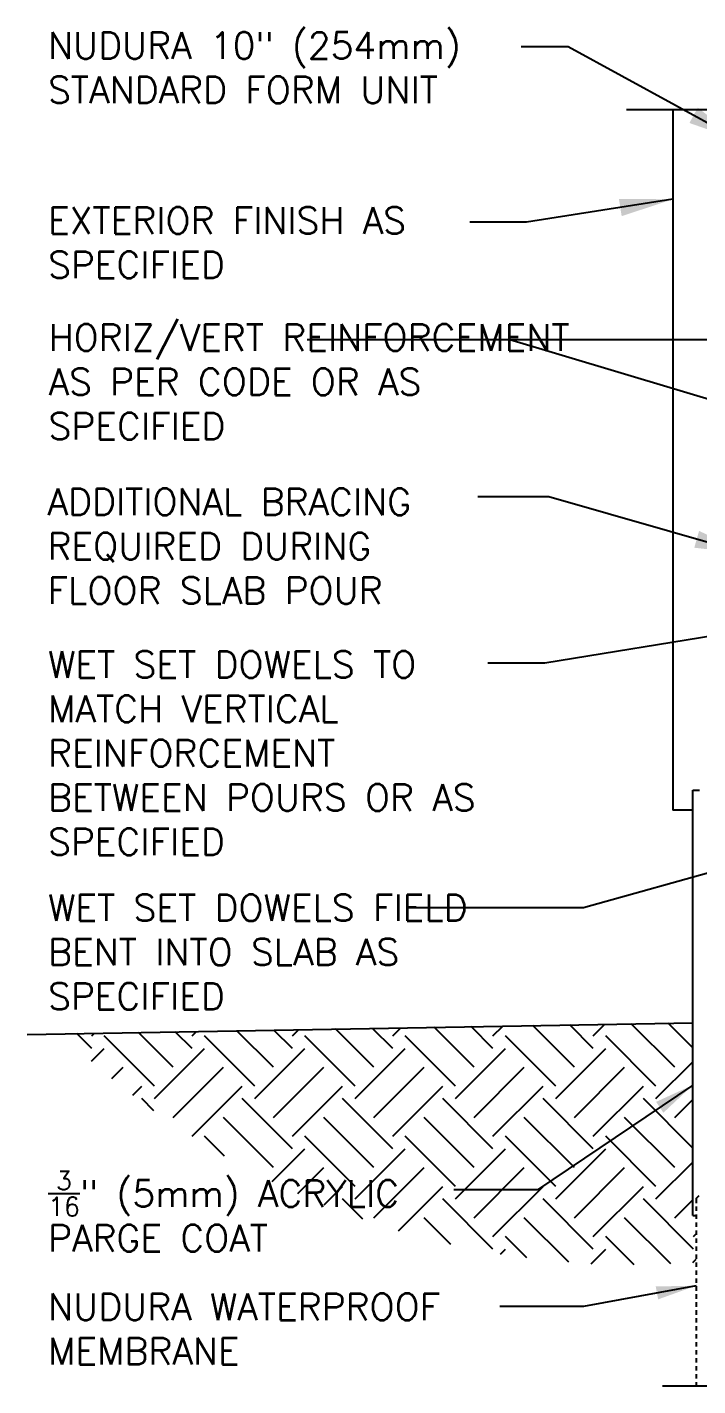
# Model space of a CAD drawing. Header units: inches. Extents: x 224.4 to 279.2, y 83.1 to 159.4.
# Drawn here: x 224.36 to 243.27, y 121.04 to 159.36 of the extents above; entities that cross this region are included whole.
import ezdxf

# ---------------------------------------------------------------- set-up
doc = ezdxf.new("R2010")
doc.units = ezdxf.units.IN
doc.header["$LTSCALE"] = 0.5
doc.header["$MEASUREMENT"] = 0
doc.linetypes.add('DASHED2', pattern=[0.375, 0.25, -0.125])
for name, color, linetype in [('HATCH', 12, 'Continuous'), ('LINE50', 5, 'Continuous'), ('LINE9', 9, 'Continuous'), ('TEXT', 4, 'Continuous')]:
    doc.layers.add(name, color=color, linetype=linetype)
doc.styles.add('DIM', font='romans.shx', dxfattribs={"width": 0.7})
doc.styles.add('ROMANS', font='romans.shx', dxfattribs={"height": 0.75})
doc.dimstyles.new('ext_12', dxfattribs={"dimscale": 12, "dimtxt": 0.09375, "dimasz": 0.09375, "dimexe": 0.09375, "dimexo": 0.0625, "dimgap": 0.0625, "dimtad": 1, "dimdec": 1, "dimzin": 2, "dimdsep": 46, "dimlunit": 4, "dimtxsty": 'DIM', "dimcen": 0.09, "dimdle": 0.09375, "dimclrt": 4, "dimadec": 0, "dimazin": 0, "dimtfac": 1, "dimtdec": 1, "dimtmove": 2, "dimatfit": 3, "dimfxl": 1, "dimfrac": 2, "dimtolj": 1, "dimtzin": 0, "dimarcsym": 0})
doc.dimstyles.new('ext_8', dxfattribs={"dimscale": 8, "dimtxt": 0.09375, "dimasz": 0.09375, "dimexe": 0.09375, "dimexo": 0.0625, "dimgap": 0.0625, "dimtad": 1, "dimdec": 1, "dimzin": 3, "dimdsep": 46, "dimlunit": 4, "dimtxsty": 'DIM', "dimcen": 0.09, "dimdle": 0.09375, "dimclrt": 4, "dimadec": 0, "dimazin": 0, "dimtfac": 1, "dimtdec": 1, "dimtmove": 2, "dimatfit": 3, "dimfxl": 1, "dimfrac": 2, "dimtolj": 1, "dimtzin": 0, "dimarcsym": 0})

msp = doc.modelspace()

# ---------------------------------------------------------------- hatches: boundary and pattern name
at = {"layer": 'HATCH'}
h = msp.add_hatch(dxfattribs=at)
h.set_pattern_fill('EARTH', color=256, scale=8, angle=45, style=0)
h.set_pattern_definition([(45, (53.6432, 0.7995), (2e-16, 2.828427), [2, -2]), (45, (53.1129, 1.3298), (2e-16, 2.828427), [2, -2]), (45, (52.5825, 1.8602), (2e-16, 2.828427), [2, -2]), (135, (52.5825, 2.2137), (-2.828427, 4e-16), [2, -2]), (135, (53.1129, 2.744), (-2.828427, 4e-16), [2, -2]), (135, (53.6432, 3.2744), (-2.828427, 4e-16), [2, -2])])
h.paths.add_polyline_path([(243.128, 131.282), (225.341, 130.971, 0.215358), (243.222, 124.528), (243.222, 125.841), (243.128, 125.841)])
h.paths.add_polyline_path([(224.76, 124.663), (236.163, 124.663), (236.163, 127.263), (224.76, 127.263)], flags=9)

# ---------------------------------------------------------------- linework, layer by layer
msp.add_line((243.128, 137.841), (243.128, 137.841))
at = {"layer": 'LINE50'}
msp.add_line((224.359, 130.954), (243.128, 131.282), dxfattribs=at)
at = {"layer": 'LINE9'}
for p, q in [((241.259, 157.041), (249.815, 157.041)), ((242.565, 157.041), (242.565, 137.282)), ((243.128, 125.841), (243.128, 137.841)), ((243.128, 137.841), (243.315, 137.841)), ((243.128, 137.282), (242.565, 137.282)), ((243.128, 125.841), (243.222, 125.841)), ((242.269, 121.041), (250.143, 121.041))]:
    msp.add_line(p, q, dxfattribs=at)
at = {"layer": 'LINE9', "linetype": 'DASHED2'}
for q in [(243.315, 126.417), (243.222, 121.041)]:
    msp.add_line((243.222, 126.323), q, dxfattribs=at)

# ---------------------------------------------------------------- texts
at = {"layer": 'TEXT', "char_height": 0.75, "attachment_point": 4, "style": 'ROMANS'}
for s, insert, width in [('NUDURA 10" (254mm) STANDARD FORM UNIT', (224.945, 158.22), 13.9131), ('EXTERIOR FINISH AS SPECIFIED', (224.947, 153.285), 13.18701), ('HORIZ/VERT REINFORCEMENT AS PER CODE OR AS SPECIFIED', (224.961, 149.361), 16.22436), ('ADDITIONAL BRACING REQUIRED DURING FLOOR SLAB POUR', (224.931, 144.727), 12.17415), ('WET SET DOWELS TO MATCH VERTICAL REINFORCEMENT BETWEEN POURS OR AS SPECIFIED', (224.947, 138.889), 13.18701), ('WET SET DOWELS FIELD BENT INTO SLAB AS SPECIFIED', (224.947, 133.277), 13.18701), ('\\A1;{\\H0.7x;\\S3/16;}" (5mm) ACRYLIC PARGE COAT', (224.947, 125.963), 12.36492), ('{\\H1x;NUDURA WATERPROOF MEMBRANE}', (224.947, 122.647), 13.69006)]:
    msp.add_mtext(s, dxfattribs=dict(at, insert=insert, width=width))

# ---------------------------------------------------------------- leaders
at = {"layer": 'TEXT'}
for points, override in [([(244.466, 156.157), (239.614, 158.811), (238.289, 158.811)], {"dimasz": 0.1875, "dimtad": 0}), ([(242.565, 154.508), (238.441, 153.865), (236.839, 153.865)], {"dimasz": 0.1875, "dimtad": 0}), ([(250.923, 150.54), (232.255, 150.54)], {"dimasz": 0.1875, "dimtad": 0}), ([(250.629, 146.761), (237.966, 150.54)], {"dimasz": 0.1875, "dimgap": 0.0625, "dimtad": 0}), ([(244.678, 144.505), (239.066, 146.114), (237.069, 146.114)], {"dimasz": 0.1875, "dimtad": 0}), ([(249.048, 143.07), (238.953, 141.427), (237.352, 141.427)], {"dimasz": 0.1875, "dimtad": 0}), ([(249.918, 137.288), (240.042, 134.519), (235.128, 134.519)], {"dimasz": 0.1875, "dimtad": 0})]:
    msp.add_leader(points, dimstyle='ext_8', override=override, dxfattribs=at)
for points in [[(243.128, 129.526), (238.747, 126.573), (236.391, 126.573)], [(243.222, 123.866), (240.043, 123.279), (237.688, 123.279)]]:
    msp.add_leader(points, dimstyle='ext_12', dxfattribs=at)

doc.saveas('drawing.dxf')
